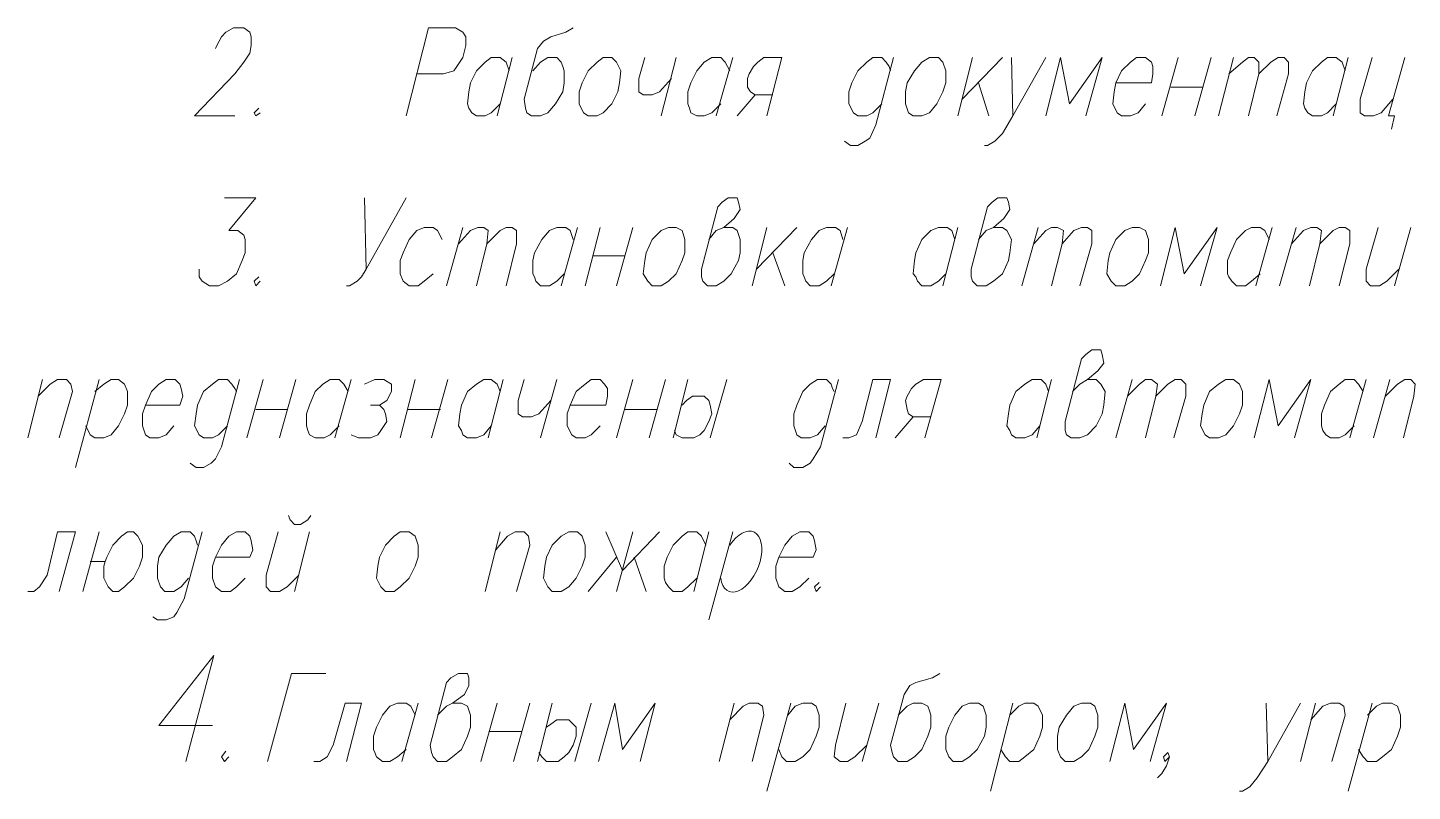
# Model space of a CAD drawing. Header units: millimetres. Extents: x 2185 to 4647, y 1259 to 2456.
# Drawn here: x 4005.74 to 4025.41, y 2384.7 to 2395.54 of the extents above; entities that cross this region are included whole.
import ezdxf

# ---------------------------------------------------------------- set-up
doc = ezdxf.new("R2010")
doc.units = ezdxf.units.MM
doc.layers.add('PDF _текст', color=7, linetype='Continuous')

msp = doc.modelspace()

# ---------------------------------------------------------------- linework, layer by layer
at = {"layer": 'PDF _текст', "lineweight": 20}
for points in [[(4008.411, 2395.239), (4008.432, 2395.281), (4008.496, 2395.408), (4008.559, 2395.472), (4008.665, 2395.535), (4008.813, 2395.535), (4008.898, 2395.472), (4008.919, 2395.408), (4008.919, 2395.281), (4008.898, 2395.175), (4008.813, 2395.048), (4008.686, 2394.879), (4008.115, 2394.286), (4008.686, 2394.286)], [(4011.121, 2394.286), (4011.438, 2395.535), (4011.819, 2395.535), (4011.925, 2395.472), (4011.967, 2395.408), (4011.967, 2395.281), (4011.925, 2395.112), (4011.84, 2394.985), (4011.798, 2394.921), (4011.65, 2394.879), (4011.269, 2394.879)], [(4013.492, 2395.535), (4013.386, 2395.472), (4013.174, 2395.408), (4013.068, 2395.345), (4012.983, 2395.239), (4012.793, 2394.519), (4012.814, 2394.392), (4012.835, 2394.329), (4012.899, 2394.286), (4013.026, 2394.286), (4013.132, 2394.329), (4013.238, 2394.456), (4013.343, 2394.625), (4013.365, 2394.752), (4013.365, 2394.921), (4013.343, 2394.985), (4013.322, 2395.048), (4013.259, 2395.112), (4013.132, 2395.112), (4013.026, 2395.048), (4012.92, 2394.921)], [(4012.454, 2394.456), (4012.327, 2394.329), (4012.243, 2394.286), (4012.116, 2394.286), (4012.052, 2394.329), (4012.01, 2394.392), (4011.989, 2394.456), (4012.01, 2394.625), (4012.031, 2394.752), (4012.116, 2394.921), (4012.243, 2395.048), (4012.327, 2395.112), (4012.454, 2395.112), (4012.539, 2395.048), (4012.581, 2394.921)], [(4012.624, 2395.112), (4012.412, 2394.286)], [(4014.508, 2395.112), (4014.423, 2394.816), (4014.423, 2394.625), (4014.486, 2394.583), (4014.613, 2394.583), (4014.719, 2394.625), (4014.889, 2394.816)], [(4014.952, 2395.112), (4014.74, 2394.286)], [(4015.587, 2394.456), (4015.46, 2394.329), (4015.354, 2394.286), (4015.248, 2394.286), (4015.164, 2394.329), (4015.143, 2394.392), (4015.121, 2394.456), (4015.121, 2394.625), (4015.164, 2394.752), (4015.248, 2394.921), (4015.354, 2395.048), (4015.46, 2395.112), (4015.587, 2395.112), (4015.651, 2395.048), (4015.714, 2394.921)], [(4015.757, 2395.112), (4015.524, 2394.286)], [(4016.243, 2394.286), (4016.455, 2395.112), (4016.201, 2395.112), (4016.116, 2395.048), (4016.053, 2394.985), (4015.989, 2394.879), (4015.968, 2394.816), (4015.968, 2394.689), (4016.011, 2394.625), (4016.074, 2394.583), (4016.328, 2394.583)], [(4018.043, 2395.112), (4017.789, 2394.159), (4017.704, 2393.969), (4017.64, 2393.927), (4017.535, 2393.863), (4017.429, 2393.863), (4017.344, 2393.927)], [(4018, 2394.921), (4017.979, 2394.985), (4017.937, 2395.048), (4017.873, 2395.112), (4017.746, 2395.112), (4017.662, 2395.048), (4017.535, 2394.921), (4017.45, 2394.752), (4017.408, 2394.625), (4017.408, 2394.456), (4017.471, 2394.329), (4017.535, 2394.286), (4017.662, 2394.286), (4017.746, 2394.329), (4017.873, 2394.456)], [(4019.165, 2395.112), (4018.953, 2394.286)], [(4019.588, 2395.112), (4019.016, 2394.519)], [(4019.715, 2395.112), (4019.736, 2394.286), (4020.202, 2395.112)], [(4020.773, 2394.286), (4021.006, 2395.112), (4020.54, 2394.456), (4020.413, 2395.112), (4020.202, 2394.286)], [(4021.197, 2394.752), (4021.705, 2394.752), (4021.726, 2394.879), (4021.726, 2394.985), (4021.705, 2395.048), (4021.62, 2395.112), (4021.493, 2395.112), (4021.408, 2395.048), (4021.281, 2394.921), (4021.197, 2394.752), (4021.176, 2394.625), (4021.154, 2394.456), (4021.218, 2394.329), (4021.281, 2394.286), (4021.408, 2394.286), (4021.514, 2394.329), (4021.62, 2394.456)], [(4022.086, 2395.112), (4021.853, 2394.286)], [(4022.551, 2395.112), (4022.319, 2394.286)], [(4022.869, 2395.112), (4022.657, 2394.286)], [(4022.805, 2394.879), (4022.996, 2395.048), (4023.081, 2395.112), (4023.165, 2395.112), (4023.229, 2395.048), (4023.229, 2394.879), (4023.081, 2394.286)], [(4023.229, 2394.879), (4023.398, 2395.048), (4023.504, 2395.112), (4023.589, 2395.112), (4023.652, 2395.048), (4023.652, 2394.879), (4023.483, 2394.286)], [(4024.33, 2394.456), (4024.203, 2394.329), (4024.118, 2394.286), (4023.991, 2394.286), (4023.927, 2394.329), (4023.885, 2394.392), (4023.864, 2394.456), (4023.885, 2394.625), (4023.906, 2394.752), (4023.991, 2394.921), (4024.118, 2395.048), (4024.203, 2395.112), (4024.33, 2395.112), (4024.414, 2395.048), (4024.457, 2394.921)], [(4024.499, 2395.112), (4024.287, 2394.286)], [(4024.838, 2395.112), (4024.668, 2394.519), (4024.668, 2394.329), (4024.732, 2394.286), (4024.859, 2394.286), (4024.965, 2394.329), (4025.134, 2394.519)], [(4025.303, 2395.112), (4025.07, 2394.286), (4025.155, 2394.286), (4025.113, 2394.096)], [(4019.249, 2394.752), (4019.397, 2394.286)], [(4021.98, 2394.689), (4022.424, 2394.689)], [(4015.82, 2394.286), (4016.074, 2394.583)], [(4009.025, 2394.392), (4008.962, 2394.329), (4008.983, 2394.286), (4009.046, 2394.329)], [(4019.736, 2394.286), (4019.588, 2394.032), (4019.482, 2393.927), (4019.376, 2393.863), (4019.334, 2393.863)], [(4008.538, 2393.122), (4008.983, 2393.122), (4008.602, 2392.656), (4008.729, 2392.656), (4008.813, 2392.593), (4008.835, 2392.529), (4008.835, 2392.339), (4008.792, 2392.233), (4008.708, 2392.043), (4008.581, 2391.937), (4008.454, 2391.873), (4008.327, 2391.873), (4008.221, 2391.937), (4008.178, 2392), (4008.178, 2392.106)], [(4011.121, 2393.122), (4010.549, 2392.106), (4010.486, 2392), (4010.422, 2391.937), (4010.316, 2391.873), (4010.274, 2391.873)], [(4010.528, 2393.122), (4010.549, 2392.106)], [(4015.418, 2392.529), (4015.524, 2392.656), (4015.629, 2392.699), (4015.778, 2392.826), (4015.862, 2392.953), (4015.841, 2393.059), (4015.82, 2393.122), (4015.693, 2393.122), (4015.608, 2393.059), (4015.545, 2392.995), (4015.312, 2392.106), (4015.312, 2392), (4015.333, 2391.937), (4015.397, 2391.873), (4015.524, 2391.873), (4015.629, 2391.937), (4015.735, 2392.043), (4015.841, 2392.233), (4015.862, 2392.339), (4015.862, 2392.529), (4015.82, 2392.656), (4015.757, 2392.699), (4015.629, 2392.699)], [(4019.249, 2392.529), (4019.355, 2392.656), (4019.461, 2392.699), (4019.609, 2392.826), (4019.694, 2392.953), (4019.673, 2393.059), (4019.651, 2393.122), (4019.524, 2393.122), (4019.44, 2393.059), (4019.376, 2392.995), (4019.143, 2392.106), (4019.143, 2392), (4019.165, 2391.937), (4019.228, 2391.873), (4019.355, 2391.873), (4019.461, 2391.937), (4019.588, 2392.043), (4019.673, 2392.233), (4019.694, 2392.339), (4019.715, 2392.529), (4019.651, 2392.656), (4019.588, 2392.699), (4019.461, 2392.699)], [(4011.629, 2392.529), (4011.565, 2392.656), (4011.502, 2392.699), (4011.375, 2392.699), (4011.269, 2392.656), (4011.163, 2392.529), (4011.078, 2392.339), (4011.036, 2392.233), (4011.036, 2392.043), (4011.078, 2391.937), (4011.163, 2391.873), (4011.29, 2391.873), (4011.375, 2391.937), (4011.502, 2392.043)], [(4011.925, 2392.699), (4011.692, 2391.873)], [(4011.862, 2392.466), (4012.031, 2392.656), (4012.137, 2392.699), (4012.221, 2392.699), (4012.285, 2392.656), (4012.264, 2392.466), (4012.116, 2391.873)], [(4012.264, 2392.466), (4012.454, 2392.656), (4012.539, 2392.699), (4012.624, 2392.699), (4012.687, 2392.656), (4012.687, 2392.466), (4012.539, 2391.873)], [(4013.365, 2392.043), (4013.259, 2391.937), (4013.153, 2391.873), (4013.026, 2391.873), (4012.962, 2391.937), (4012.941, 2392), (4012.92, 2392.043), (4012.92, 2392.233), (4012.941, 2392.339), (4013.047, 2392.529), (4013.153, 2392.656), (4013.259, 2392.699), (4013.386, 2392.699), (4013.449, 2392.656), (4013.492, 2392.529)], [(4013.555, 2392.699), (4013.322, 2391.873)], [(4013.873, 2392.699), (4013.661, 2391.873)], [(4014.338, 2392.699), (4014.105, 2391.873)], [(4016.243, 2392.699), (4016.032, 2391.873)], [(4016.667, 2392.699), (4016.095, 2392.106)], [(4017.196, 2392.043), (4017.09, 2391.937), (4016.984, 2391.873), (4016.857, 2391.873), (4016.794, 2391.937), (4016.773, 2392), (4016.751, 2392.043), (4016.751, 2392.233), (4016.773, 2392.339), (4016.878, 2392.529), (4016.984, 2392.656), (4017.09, 2392.699), (4017.217, 2392.699), (4017.281, 2392.656), (4017.323, 2392.529)], [(4017.386, 2392.699), (4017.154, 2391.873)], [(4018.784, 2392.043), (4018.678, 2391.937), (4018.572, 2391.873), (4018.445, 2391.873), (4018.381, 2391.937), (4018.36, 2392), (4018.318, 2392.043), (4018.339, 2392.233), (4018.36, 2392.339), (4018.445, 2392.529), (4018.572, 2392.656), (4018.678, 2392.699), (4018.805, 2392.699), (4018.868, 2392.656), (4018.911, 2392.529)], [(4018.953, 2392.699), (4018.741, 2391.873)], [(4020.096, 2392.699), (4019.863, 2391.873)], [(4020.032, 2392.466), (4020.202, 2392.656), (4020.286, 2392.699), (4020.371, 2392.699), (4020.456, 2392.656), (4020.435, 2392.466), (4020.286, 2391.873)], [(4020.435, 2392.466), (4020.604, 2392.656), (4020.71, 2392.699), (4020.794, 2392.699), (4020.858, 2392.656), (4020.858, 2392.466), (4020.689, 2391.873)], [(4022.403, 2391.873), (4022.636, 2392.699), (4022.17, 2392.043), (4022.043, 2392.699), (4021.832, 2391.873)], [(4023.25, 2392.043), (4023.123, 2391.937), (4023.038, 2391.873), (4022.911, 2391.873), (4022.848, 2391.937), (4022.805, 2392), (4022.784, 2392.043), (4022.784, 2392.233), (4022.827, 2392.339), (4022.911, 2392.529), (4023.038, 2392.656), (4023.123, 2392.699), (4023.25, 2392.699), (4023.313, 2392.656), (4023.377, 2392.529)], [(4023.419, 2392.699), (4023.186, 2391.873)], [(4023.758, 2392.699), (4023.525, 2391.873)], [(4023.695, 2392.466), (4023.864, 2392.656), (4023.97, 2392.699), (4024.054, 2392.699), (4024.118, 2392.656), (4024.097, 2392.466), (4023.949, 2391.873)], [(4024.097, 2392.466), (4024.287, 2392.656), (4024.372, 2392.699), (4024.457, 2392.699), (4024.52, 2392.656), (4024.52, 2392.466), (4024.372, 2391.873)], [(4024.922, 2392.699), (4024.753, 2392.106), (4024.753, 2391.937), (4024.816, 2391.873), (4024.943, 2391.873), (4025.049, 2391.937), (4025.219, 2392.106)], [(4025.388, 2392.699), (4025.155, 2391.873)], [(4013.767, 2392.297), (4014.232, 2392.297)], [(4016.328, 2392.339), (4016.497, 2391.873)], [(4009.025, 2392), (4008.962, 2391.937), (4008.983, 2391.873), (4009.046, 2391.937)], [(4020.583, 2390.37), (4020.689, 2390.476), (4020.794, 2390.54), (4020.943, 2390.667), (4021.027, 2390.772), (4021.006, 2390.899), (4020.985, 2390.963), (4020.858, 2390.963), (4020.773, 2390.899), (4020.71, 2390.836), (4020.477, 2389.947), (4020.477, 2389.82), (4020.498, 2389.756), (4020.562, 2389.714), (4020.689, 2389.714), (4020.794, 2389.756), (4020.921, 2389.883), (4021.006, 2390.053), (4021.027, 2390.18), (4021.049, 2390.37), (4020.985, 2390.476), (4020.921, 2390.54), (4020.794, 2390.54)], [(4005.956, 2390.54), (4005.744, 2389.714)], [(4005.892, 2390.307), (4006.062, 2390.476), (4006.167, 2390.54), (4006.294, 2390.54), (4006.358, 2390.476), (4006.379, 2390.37), (4006.189, 2389.714)], [(4006.76, 2390.54), (4006.421, 2389.291)], [(4006.697, 2390.37), (4006.824, 2390.476), (4006.929, 2390.54), (4007.035, 2390.54), (4007.12, 2390.476), (4007.162, 2390.37), (4007.162, 2390.18), (4007.12, 2390.053), (4007.035, 2389.883), (4006.929, 2389.756), (4006.824, 2389.714), (4006.697, 2389.714), (4006.633, 2389.756), (4006.57, 2389.883)], [(4007.416, 2390.18), (4007.903, 2390.18), (4007.946, 2390.307), (4007.924, 2390.413), (4007.903, 2390.476), (4007.84, 2390.54), (4007.713, 2390.54), (4007.607, 2390.476), (4007.501, 2390.37), (4007.416, 2390.18), (4007.374, 2390.053), (4007.374, 2389.883), (4007.416, 2389.756), (4007.48, 2389.714), (4007.607, 2389.714), (4007.713, 2389.756), (4007.819, 2389.883)], [(4008.75, 2390.54), (4008.496, 2389.587), (4008.411, 2389.418), (4008.348, 2389.354), (4008.242, 2389.291), (4008.136, 2389.291), (4008.051, 2389.354)], [(4008.708, 2390.37), (4008.686, 2390.413), (4008.644, 2390.476), (4008.581, 2390.54), (4008.454, 2390.54), (4008.369, 2390.476), (4008.242, 2390.37), (4008.157, 2390.18), (4008.136, 2390.053), (4008.115, 2389.883), (4008.178, 2389.756), (4008.242, 2389.714), (4008.369, 2389.714), (4008.454, 2389.756), (4008.581, 2389.883)], [(4009.089, 2390.54), (4008.856, 2389.714)], [(4009.554, 2390.54), (4009.321, 2389.714)], [(4010.168, 2389.883), (4010.041, 2389.756), (4009.956, 2389.714), (4009.829, 2389.714), (4009.745, 2389.756), (4009.724, 2389.82), (4009.702, 2389.883), (4009.702, 2390.053), (4009.745, 2390.18), (4009.829, 2390.37), (4009.935, 2390.476), (4010.041, 2390.54), (4010.168, 2390.54), (4010.232, 2390.476), (4010.295, 2390.37)], [(4010.337, 2390.54), (4010.105, 2389.714)], [(4010.528, 2390.476), (4010.676, 2390.54), (4010.803, 2390.54), (4010.909, 2390.476), (4010.909, 2390.37), (4010.846, 2390.243), (4010.74, 2390.18), (4010.613, 2390.18)], [(4011.248, 2390.54), (4011.036, 2389.714)], [(4011.713, 2390.54), (4011.481, 2389.714)], [(4012.327, 2389.883), (4012.221, 2389.756), (4012.116, 2389.714), (4011.989, 2389.714), (4011.925, 2389.756), (4011.904, 2389.82), (4011.862, 2389.883), (4011.883, 2390.053), (4011.904, 2390.18), (4011.989, 2390.37), (4012.116, 2390.476), (4012.221, 2390.54), (4012.327, 2390.54), (4012.412, 2390.476), (4012.454, 2390.37)], [(4012.497, 2390.54), (4012.285, 2389.714)], [(4012.793, 2390.54), (4012.708, 2390.243), (4012.708, 2390.053), (4012.772, 2390.01), (4012.899, 2390.01), (4013.005, 2390.053), (4013.174, 2390.243)], [(4013.259, 2390.54), (4013.026, 2389.714)], [(4013.449, 2390.18), (4013.957, 2390.18), (4013.978, 2390.307), (4013.978, 2390.413), (4013.936, 2390.476), (4013.873, 2390.54), (4013.746, 2390.54), (4013.661, 2390.476), (4013.534, 2390.37), (4013.449, 2390.18), (4013.407, 2390.053), (4013.407, 2389.883), (4013.47, 2389.756), (4013.534, 2389.714), (4013.661, 2389.714), (4013.746, 2389.756), (4013.873, 2389.883)], [(4014.338, 2390.54), (4014.105, 2389.714)], [(4014.804, 2390.54), (4014.571, 2389.714)], [(4015.121, 2390.54), (4014.91, 2389.714)], [(4015.672, 2390.54), (4015.439, 2389.714)], [(4017.259, 2390.54), (4017.005, 2389.587), (4016.9, 2389.418), (4016.857, 2389.354), (4016.751, 2389.291), (4016.624, 2389.291), (4016.561, 2389.354)], [(4017.196, 2390.37), (4017.175, 2390.413), (4017.154, 2390.476), (4017.09, 2390.54), (4016.963, 2390.54), (4016.857, 2390.476), (4016.751, 2390.37), (4016.667, 2390.18), (4016.624, 2390.053), (4016.624, 2389.883), (4016.667, 2389.756), (4016.73, 2389.714), (4016.857, 2389.714), (4016.963, 2389.756), (4017.069, 2389.883)], [(4017.789, 2389.714), (4018, 2390.54), (4017.746, 2390.54), (4017.598, 2389.947), (4017.513, 2389.756), (4017.408, 2389.714), (4017.323, 2389.714)], [(4018.487, 2389.714), (4018.72, 2390.54), (4018.466, 2390.54), (4018.36, 2390.476), (4018.297, 2390.413), (4018.233, 2390.307), (4018.212, 2390.243), (4018.233, 2390.116), (4018.254, 2390.053), (4018.318, 2390.01), (4018.572, 2390.01)], [(4020.117, 2389.883), (4020.011, 2389.756), (4019.905, 2389.714), (4019.778, 2389.714), (4019.715, 2389.756), (4019.694, 2389.82), (4019.651, 2389.883), (4019.673, 2390.053), (4019.694, 2390.18), (4019.778, 2390.37), (4019.905, 2390.476), (4020.011, 2390.54), (4020.138, 2390.54), (4020.202, 2390.476), (4020.244, 2390.37)], [(4020.286, 2390.54), (4020.075, 2389.714)], [(4021.43, 2390.54), (4021.197, 2389.714)], [(4021.366, 2390.307), (4021.535, 2390.476), (4021.62, 2390.54), (4021.705, 2390.54), (4021.789, 2390.476), (4021.768, 2390.307), (4021.62, 2389.714)], [(4021.768, 2390.307), (4021.938, 2390.476), (4022.043, 2390.54), (4022.128, 2390.54), (4022.192, 2390.476), (4022.192, 2390.307), (4022.022, 2389.714)], [(4023.737, 2389.714), (4023.97, 2390.54), (4023.504, 2389.883), (4023.377, 2390.54), (4023.165, 2389.714)], [(4024.584, 2389.883), (4024.457, 2389.756), (4024.372, 2389.714), (4024.245, 2389.714), (4024.181, 2389.756), (4024.139, 2389.82), (4024.118, 2389.883), (4024.118, 2390.053), (4024.16, 2390.18), (4024.245, 2390.37), (4024.372, 2390.476), (4024.457, 2390.54), (4024.584, 2390.54), (4024.647, 2390.476), (4024.711, 2390.37)], [(4024.753, 2390.54), (4024.52, 2389.714)], [(4025.092, 2390.54), (4024.859, 2389.714)], [(4025.028, 2390.307), (4025.197, 2390.476), (4025.303, 2390.54), (4025.388, 2390.54), (4025.451, 2390.476), (4025.43, 2390.307), (4025.282, 2389.714)], [(4015.037, 2390.18), (4015.1, 2390.243), (4015.185, 2390.307), (4015.312, 2390.307), (4015.354, 2390.307), (4015.418, 2390.243), (4015.439, 2390.18), (4015.46, 2390.053), (4015.418, 2389.947), (4015.354, 2389.82), (4015.291, 2389.756), (4015.206, 2389.714), (4015.037, 2389.714), (4014.952, 2389.756), (4014.931, 2389.82)], [(4008.983, 2390.116), (4009.427, 2390.116)], [(4010.74, 2390.18), (4010.803, 2390.116), (4010.824, 2390.053), (4010.846, 2389.947), (4010.761, 2389.82), (4010.719, 2389.756), (4010.613, 2389.714), (4010.443, 2389.714), (4010.337, 2389.756)], [(4011.142, 2390.116), (4011.608, 2390.116)], [(4014.232, 2390.116), (4014.677, 2390.116)], [(4018.064, 2389.714), (4018.318, 2390.01)], [(4009.448, 2388.613), (4009.47, 2388.55), (4009.533, 2388.486), (4009.618, 2388.486), (4009.724, 2388.55), (4009.766, 2388.613)], [(4006.189, 2387.534), (4006.421, 2388.38), (4006.167, 2388.38), (4006.019, 2387.767), (4005.913, 2387.597), (4005.829, 2387.534), (4005.744, 2387.534)], [(4006.76, 2388.38), (4006.527, 2387.534)], [(4006.633, 2387.957), (4006.845, 2387.957), (4006.866, 2388.021), (4006.951, 2388.19), (4007.078, 2388.317), (4007.162, 2388.38), (4007.247, 2388.38), (4007.31, 2388.317), (4007.374, 2388.19), (4007.374, 2388.021), (4007.332, 2387.894), (4007.247, 2387.724), (4007.12, 2387.597), (4007.035, 2387.534), (4006.951, 2387.534), (4006.887, 2387.597), (4006.824, 2387.724), (4006.824, 2387.894), (4006.845, 2387.957)], [(4008.221, 2388.38), (4007.967, 2387.428), (4007.861, 2387.237), (4007.819, 2387.174), (4007.713, 2387.132), (4007.586, 2387.132), (4007.522, 2387.174)], [(4008.157, 2388.19), (4008.136, 2388.253), (4008.115, 2388.317), (4008.051, 2388.38), (4007.924, 2388.38), (4007.819, 2388.317), (4007.713, 2388.19), (4007.607, 2388.021), (4007.586, 2387.894), (4007.586, 2387.724), (4007.628, 2387.597), (4007.691, 2387.534), (4007.819, 2387.534), (4007.924, 2387.597), (4008.03, 2387.724)], [(4008.411, 2388.021), (4008.898, 2388.021), (4008.94, 2388.126), (4008.919, 2388.253), (4008.898, 2388.317), (4008.835, 2388.38), (4008.708, 2388.38), (4008.602, 2388.317), (4008.496, 2388.19), (4008.411, 2388.021), (4008.369, 2387.894), (4008.369, 2387.724), (4008.411, 2387.597), (4008.496, 2387.534), (4008.623, 2387.534), (4008.708, 2387.597), (4008.835, 2387.724)], [(4009.3, 2388.38), (4009.131, 2387.767), (4009.131, 2387.597), (4009.194, 2387.534), (4009.321, 2387.534), (4009.427, 2387.597), (4009.597, 2387.767)], [(4009.745, 2388.38), (4009.533, 2387.534)], [(4012.454, 2388.38), (4012.243, 2387.534)], [(4012.391, 2388.126), (4012.56, 2388.317), (4012.666, 2388.38), (4012.793, 2388.38), (4012.856, 2388.317), (4012.878, 2388.19), (4012.687, 2387.534)], [(4014.719, 2388.38), (4014.19, 2387.83), (4013.957, 2388.38)], [(4014.338, 2388.38), (4014.105, 2387.534)], [(4015.248, 2387.724), (4015.121, 2387.597), (4015.037, 2387.534), (4014.91, 2387.534), (4014.846, 2387.597), (4014.804, 2387.661), (4014.783, 2387.724), (4014.783, 2387.894), (4014.825, 2388.021), (4014.91, 2388.19), (4015.037, 2388.317), (4015.121, 2388.38), (4015.248, 2388.38), (4015.312, 2388.317), (4015.375, 2388.19)], [(4015.418, 2388.38), (4015.206, 2387.534)], [(4015.757, 2388.38), (4015.418, 2387.132)], [(4016.413, 2388.021), (4016.9, 2388.021), (4016.942, 2388.126), (4016.921, 2388.253), (4016.9, 2388.317), (4016.836, 2388.38), (4016.709, 2388.38), (4016.603, 2388.317), (4016.497, 2388.19), (4016.413, 2388.021), (4016.37, 2387.894), (4016.37, 2387.724), (4016.413, 2387.597), (4016.497, 2387.534), (4016.603, 2387.534), (4016.709, 2387.597), (4016.836, 2387.724)], [(4013.703, 2387.534), (4014.105, 2388.021)], [(4014.359, 2388.021), (4014.529, 2387.534)], [(4016.984, 2387.661), (4016.921, 2387.597), (4016.942, 2387.534), (4017.005, 2387.597)], [(4007.988, 2385.121), (4008.39, 2386.624), (4007.607, 2385.629), (4008.369, 2385.629)], [(4009.978, 2386.37), (4009.491, 2386.37), (4009.152, 2385.121)], [(4011.565, 2385.777), (4011.692, 2385.904), (4011.777, 2385.946), (4011.946, 2386.073), (4012.01, 2386.2), (4012.01, 2386.306), (4011.989, 2386.37), (4011.862, 2386.37), (4011.756, 2386.306), (4011.692, 2386.243), (4011.459, 2385.353), (4011.481, 2385.248), (4011.502, 2385.184), (4011.565, 2385.121), (4011.692, 2385.121), (4011.777, 2385.184), (4011.904, 2385.29), (4011.989, 2385.48), (4012.031, 2385.607), (4012.031, 2385.777), (4011.989, 2385.904), (4011.904, 2385.946), (4011.777, 2385.946)], [(4018.699, 2386.37), (4018.593, 2386.306), (4018.36, 2386.243), (4018.275, 2386.2), (4018.191, 2386.073), (4018, 2385.353), (4018.021, 2385.248), (4018.043, 2385.184), (4018.106, 2385.121), (4018.233, 2385.121), (4018.339, 2385.184), (4018.445, 2385.29), (4018.53, 2385.48), (4018.572, 2385.607), (4018.572, 2385.777), (4018.551, 2385.84), (4018.53, 2385.904), (4018.445, 2385.946), (4018.318, 2385.946), (4018.233, 2385.904), (4018.106, 2385.777)], [(4010.274, 2385.121), (4010.486, 2385.946), (4010.253, 2385.946), (4010.083, 2385.353), (4009.999, 2385.184), (4009.893, 2385.121), (4009.808, 2385.121)], [(4011.121, 2385.29), (4010.994, 2385.184), (4010.888, 2385.121), (4010.782, 2385.121), (4010.697, 2385.184), (4010.676, 2385.248), (4010.655, 2385.29), (4010.655, 2385.48), (4010.697, 2385.607), (4010.782, 2385.777), (4010.888, 2385.904), (4010.994, 2385.946), (4011.121, 2385.946), (4011.184, 2385.904), (4011.248, 2385.777)], [(4011.29, 2385.946), (4011.057, 2385.121)], [(4012.412, 2385.946), (4012.179, 2385.121)], [(4012.878, 2385.946), (4012.645, 2385.121)], [(4013.195, 2385.946), (4012.983, 2385.121)], [(4013.746, 2385.946), (4013.513, 2385.121)], [(4014.444, 2385.121), (4014.656, 2385.946), (4014.19, 2385.29), (4014.084, 2385.946), (4013.851, 2385.121)], [(4015.778, 2385.946), (4015.566, 2385.121)], [(4015.714, 2385.713), (4015.905, 2385.904), (4015.989, 2385.946), (4016.116, 2385.946), (4016.18, 2385.904), (4016.201, 2385.777), (4016.032, 2385.121)], [(4016.582, 2385.946), (4016.243, 2384.697)], [(4016.54, 2385.777), (4016.646, 2385.904), (4016.751, 2385.946), (4016.878, 2385.946), (4016.942, 2385.904), (4016.984, 2385.777), (4016.984, 2385.607), (4016.942, 2385.48), (4016.857, 2385.29), (4016.751, 2385.184), (4016.646, 2385.121), (4016.519, 2385.121), (4016.455, 2385.184), (4016.413, 2385.29)], [(4017.365, 2385.946), (4017.217, 2385.353), (4017.196, 2385.184), (4017.281, 2385.121), (4017.386, 2385.121), (4017.492, 2385.184), (4017.662, 2385.353)], [(4017.831, 2385.946), (4017.598, 2385.121)], [(4019.736, 2385.946), (4019.419, 2384.697)], [(4019.694, 2385.777), (4019.821, 2385.904), (4019.905, 2385.946), (4020.032, 2385.946), (4020.096, 2385.904), (4020.159, 2385.777), (4020.159, 2385.607), (4020.117, 2385.48), (4020.032, 2385.29), (4019.905, 2385.184), (4019.821, 2385.121), (4019.694, 2385.121), (4019.63, 2385.184), (4019.567, 2385.29)], [(4021.684, 2385.121), (4021.916, 2385.946), (4021.451, 2385.29), (4021.324, 2385.946), (4021.112, 2385.121)], [(4023.335, 2385.946), (4023.356, 2385.121), (4023.822, 2385.946)], [(4024.033, 2385.946), (4023.822, 2385.121)], [(4023.97, 2385.713), (4024.139, 2385.904), (4024.245, 2385.946), (4024.372, 2385.946), (4024.435, 2385.904), (4024.457, 2385.777), (4024.266, 2385.121)], [(4024.838, 2385.946), (4024.499, 2384.697)], [(4024.774, 2385.777), (4024.901, 2385.904), (4024.986, 2385.946), (4025.113, 2385.946), (4025.197, 2385.904), (4025.24, 2385.777), (4025.24, 2385.607), (4025.197, 2385.48), (4025.113, 2385.29), (4024.986, 2385.184), (4024.901, 2385.121), (4024.774, 2385.121), (4024.711, 2385.184), (4024.647, 2385.29)], [(4013.111, 2385.607), (4013.174, 2385.65), (4013.259, 2385.713), (4013.386, 2385.713), (4013.428, 2385.713), (4013.492, 2385.65), (4013.534, 2385.607), (4013.534, 2385.48), (4013.492, 2385.353), (4013.428, 2385.248), (4013.365, 2385.184), (4013.28, 2385.121), (4013.111, 2385.121), (4013.047, 2385.184), (4013.005, 2385.248)], [(4012.306, 2385.544), (4012.751, 2385.544)], [(4008.559, 2385.269), (4008.496, 2385.184), (4008.538, 2385.121), (4008.602, 2385.184)], [(4021.959, 2385.184), (4021.895, 2385.121), (4021.874, 2385.184), (4021.938, 2385.248), (4021.959, 2385.184), (4021.916, 2385.057), (4021.853, 2384.951), (4021.789, 2384.888)], [(4023.356, 2385.121), (4023.208, 2384.888), (4023.102, 2384.761), (4022.996, 2384.697), (4022.954, 2384.697)]]:
    msp.add_lwpolyline(points, dxfattribs=at)
for points in [[(4013.915, 2395.112), (4014.042, 2395.112), (4014.105, 2395.048), (4014.169, 2394.921), (4014.148, 2394.752), (4014.127, 2394.625), (4014.042, 2394.456), (4013.915, 2394.329), (4013.83, 2394.286), (4013.703, 2394.286), (4013.64, 2394.329), (4013.576, 2394.456), (4013.576, 2394.625), (4013.619, 2394.752), (4013.703, 2394.921), (4013.83, 2395.048)], [(4018.551, 2395.112), (4018.678, 2395.112), (4018.741, 2395.048), (4018.784, 2394.921), (4018.784, 2394.752), (4018.741, 2394.625), (4018.657, 2394.456), (4018.551, 2394.329), (4018.445, 2394.286), (4018.318, 2394.286), (4018.254, 2394.329), (4018.212, 2394.456), (4018.212, 2394.625), (4018.233, 2394.752), (4018.339, 2394.921), (4018.445, 2395.048)], [(4014.846, 2392.699), (4014.952, 2392.699), (4015.037, 2392.656), (4015.079, 2392.529), (4015.079, 2392.339), (4015.037, 2392.233), (4014.952, 2392.043), (4014.846, 2391.937), (4014.74, 2391.873), (4014.613, 2391.873), (4014.55, 2391.937), (4014.486, 2392.043), (4014.508, 2392.233), (4014.529, 2392.339), (4014.613, 2392.529), (4014.74, 2392.656)], [(4021.43, 2392.699), (4021.535, 2392.699), (4021.62, 2392.656), (4021.662, 2392.529), (4021.662, 2392.339), (4021.62, 2392.233), (4021.535, 2392.043), (4021.43, 2391.937), (4021.324, 2391.873), (4021.197, 2391.873), (4021.133, 2391.937), (4021.07, 2392.043), (4021.091, 2392.233), (4021.112, 2392.339), (4021.197, 2392.529), (4021.324, 2392.656)], [(4022.763, 2390.54), (4022.869, 2390.54), (4022.954, 2390.476), (4022.996, 2390.37), (4022.996, 2390.18), (4022.954, 2390.053), (4022.869, 2389.883), (4022.763, 2389.756), (4022.657, 2389.714), (4022.53, 2389.714), (4022.467, 2389.756), (4022.403, 2389.883), (4022.424, 2390.053), (4022.446, 2390.18), (4022.53, 2390.37), (4022.657, 2390.476)], [(4011.036, 2388.38), (4011.163, 2388.38), (4011.248, 2388.317), (4011.29, 2388.19), (4011.29, 2388.021), (4011.248, 2387.894), (4011.163, 2387.724), (4011.036, 2387.597), (4010.951, 2387.534), (4010.824, 2387.534), (4010.761, 2387.597), (4010.697, 2387.724), (4010.719, 2387.894), (4010.74, 2388.021), (4010.824, 2388.19), (4010.951, 2388.317)], [(4013.428, 2388.38), (4013.555, 2388.38), (4013.619, 2388.317), (4013.661, 2388.19), (4013.661, 2388.021), (4013.619, 2387.894), (4013.534, 2387.724), (4013.428, 2387.597), (4013.322, 2387.534), (4013.195, 2387.534), (4013.132, 2387.597), (4013.068, 2387.724), (4013.089, 2387.894), (4013.111, 2388.021), (4013.195, 2388.19), (4013.322, 2388.317)], [(4019.122, 2385.946), (4019.249, 2385.946), (4019.313, 2385.904), (4019.355, 2385.777), (4019.355, 2385.607), (4019.334, 2385.48), (4019.228, 2385.29), (4019.122, 2385.184), (4019.016, 2385.121), (4018.889, 2385.121), (4018.826, 2385.184), (4018.784, 2385.29), (4018.784, 2385.48), (4018.826, 2385.607), (4018.911, 2385.777), (4019.016, 2385.904)], [(4020.71, 2385.946), (4020.837, 2385.946), (4020.9, 2385.904), (4020.943, 2385.777), (4020.943, 2385.607), (4020.9, 2385.48), (4020.816, 2385.29), (4020.71, 2385.184), (4020.604, 2385.121), (4020.477, 2385.121), (4020.413, 2385.184), (4020.371, 2385.29), (4020.371, 2385.48), (4020.392, 2385.607), (4020.498, 2385.777), (4020.604, 2385.904)]]:
    msp.add_lwpolyline(points, close=True, dxfattribs=at)
msp.add_ellipse((4015.877, 2387.958), major_axis=(0.176, 0.422), ratio=0.554052, start_param=2.367988, end_param=7.516895, dxfattribs=at)

doc.saveas('drawing.dxf')
